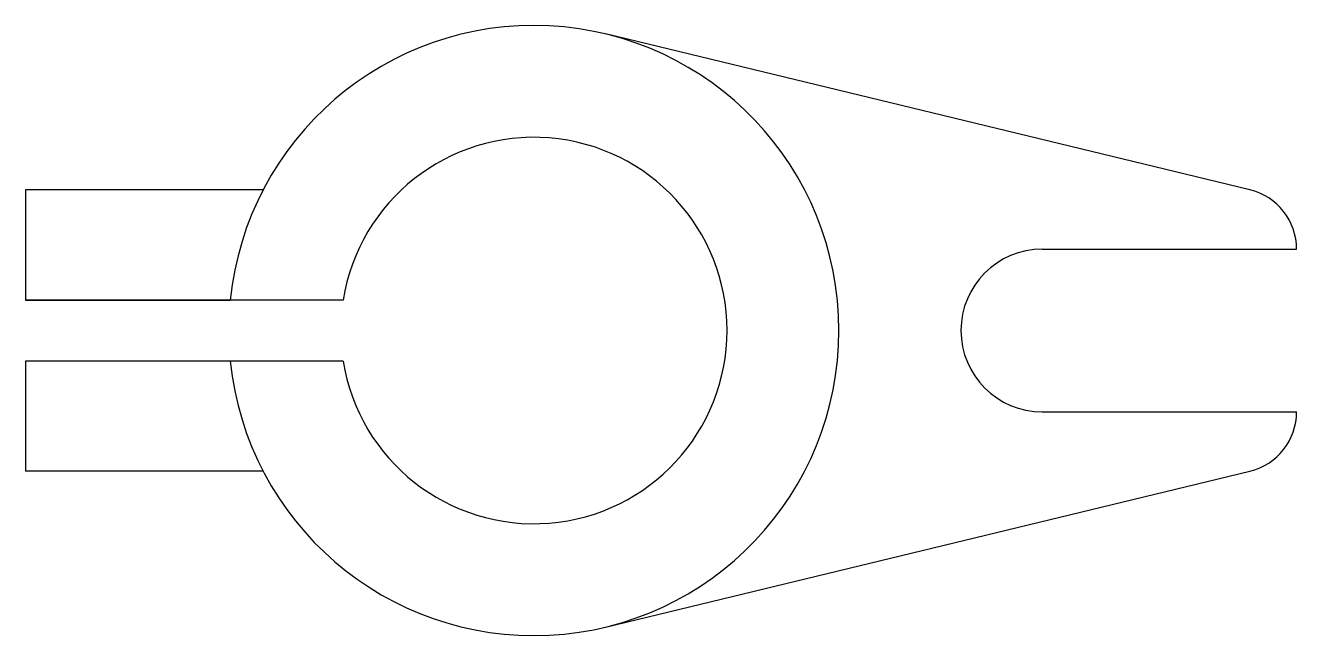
# Model space of a CAD drawing. Header units: millimetres. Extents: x 93 to 218, y 21 to 81.
import ezdxf

# ---------------------------------------------------------------- set-up
doc = ezdxf.new("R2010")
doc.units = ezdxf.units.MM
doc.header["$MEASUREMENT"] = 0

msp = doc.modelspace()

# ---------------------------------------------------------------- linework, layer by layer
for p, q in [((213.54, 64.83), (150.19, 80.16)), ((93.13, 64.83), (93.13, 54)), ((116.51, 64.83), (93.13, 64.83)), ((193.13, 59), (218.13, 59)), ((124.37, 54), (93.13, 54)), ((124.37, 48), (93.13, 48)), ((93.13, 48), (93.13, 37.17)), ((193.13, 43), (218.13, 43)), ((116.51, 37.17), (93.13, 37.17)), ((150.19, 21.84), (213.54, 37.17))]:
    msp.add_line(p, q)
at = {"extrusion": (-1.31196e-15, 1, 0)}
for p, q in [((107.13, 54, 36), (113.28, 54, 36)), ((107.13, 54, 8), (113.28, 54, 8))]:
    msp.add_line(p, q, dxfattribs=at)
at = {"extrusion": (0, -1, 0)}
msp.add_circle((107.13, 22, -54), 6, dxfattribs=at)
for centre, radius, start, end in [((143.13, 51), 30, 185.7392, 174.2608), ((143.13, 51), 19, 189.0847, 170.9153), ((212.13, 59), 6, 0, 76.4004), ((193.13, 51), 8, 90, 270), ((212.13, 43), 6, 283.5996, 0)]:
    msp.add_arc(centre, radius, start, end)
at = {"extrusion": (-1.31196e-15, 1, 0)}
msp.add_arc((-107.13, 22, 54), 14, 270, 90, dxfattribs=at)

doc.saveas('drawing.dxf')
